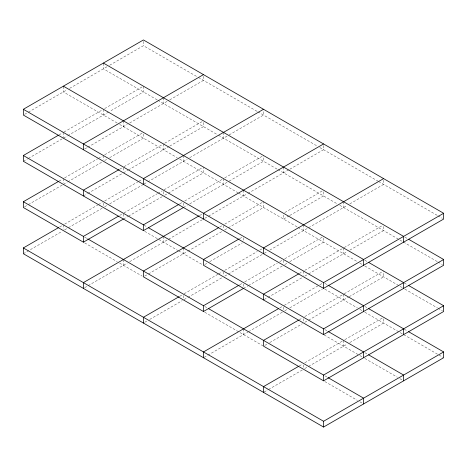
<?xml version="1.0" encoding="UTF-8"?>
<svg xmlns="http://www.w3.org/2000/svg" width="467" height="467" viewBox="0 0 467 467"><rect width="100%" height="100%" fill="white"/><g stroke="black" fill="none" stroke-linecap="round" stroke-linejoin="round"><path stroke-width="0.35" stroke-dasharray="2.33 1.75" d="M24.599 114.339L27.728 112.529M28.353 112.168L67.131 89.781M69.636 88.339L107.159 66.67M109.663 65.228L143.433 45.725L197.85 77.143M59 134.922L62.753 132.751M64.002 132.033L102.781 109.646M104.661 108.56L143.433 86.173L143.433 91.946L109.663 111.45M23.35 161.278L27.728 158.751M28.353 158.389L62.753 138.53M63.378 138.168L67.131 136.002M67.756 135.64L109.039 111.811M84.644 149.002L87.148 147.56M87.773 147.198L127.176 124.45M129.674 123.002L169.077 100.253M169.702 99.891L203.478 80.394L203.478 74.615M59 181.143L62.129 179.334M64.627 177.892L97.778 158.751M98.403 158.395L102.156 156.223M104.661 154.781L142.184 133.113M24.599 206.782L27.728 204.972M28.353 204.61L62.753 184.751M63.378 184.389L67.131 182.223M67.756 181.861L102.781 161.64M104.661 160.56L107.159 159.113M109.663 157.671L143.433 138.168L143.433 133.836M119.669 169.223L122.798 167.419M124.047 166.696L162.201 144.671M164.699 143.223L202.229 121.56M83.395 195.947L87.148 193.782M87.773 193.42L122.798 173.199M123.422 172.837L127.8 170.309M128.425 169.947L169.077 146.475M169.702 146.113L203.478 126.615L203.478 120.836M59.624 227.003L62.753 225.193M64.627 224.113L97.778 204.972M98.403 204.61L102.156 202.445M104.661 201.003L138.43 181.505M139.055 181.143L142.184 179.334M23.35 253.721L62.129 231.334M64.627 229.892L67.756 228.083M68.38 227.721L102.156 208.224M104.661 206.782L107.159 205.334M109.663 203.892L143.433 184.389M144.064 184.027L147.187 182.223M147.811 181.861L187.214 159.113M189.719 157.671L228.497 135.278M229.122 134.922L263.522 115.057L263.522 109.284M119.669 215.445L122.173 214.003M124.047 212.917L157.198 193.782M157.823 193.42L162.201 190.892M164.075 189.806L202.853 167.419M123.422 219.058L127.8 216.53M128.425 216.168L162.201 196.671M164.699 195.224L203.478 172.837L203.478 167.058M179.713 203.892L182.212 202.445M184.716 201.003L222.239 179.334M224.744 177.892L262.273 156.223M183.467 207.5L187.214 205.334M189.719 203.892L228.497 181.5M229.122 181.138L263.522 161.278L263.522 155.505M199.724 215.445L202.853 213.641M84.644 287.666L127.176 263.114M129.674 261.666L203.478 219.058M204.727 218.334L207.856 216.525M208.48 216.168L247.259 193.776M247.884 193.42L289.166 169.585M289.791 169.223L323.567 149.726L323.567 143.947M219.741 227.003L222.87 225.193M224.744 224.113L262.273 202.445M144.688 276.108L147.811 274.304M148.442 273.942L187.214 251.555M187.845 251.193L222.239 231.334M224.744 229.887L263.522 207.5L263.522 201.726M239.752 238.555L242.256 237.113M284.788 212.555L322.312 190.892M204.727 264.555L207.231 263.108M209.736 261.666L242.256 242.887M289.166 215.807L283.533 219.058L283.533 213.279M289.791 215.445L323.567 195.947L323.567 190.168M179.713 296.335L182.212 294.887M184.091 293.807L217.861 274.304M218.492 273.942L222.239 271.776M224.744 270.335L257.264 251.555M259.769 250.114L262.273 248.666M144.688 322.329L147.187 320.887M149.691 319.44L182.212 300.666M184.091 299.581L187.214 297.777M187.845 297.415L222.87 277.194M224.744 276.108L262.273 254.445M264.147 253.359L267.276 251.555M269.774 250.108L307.928 228.083M308.553 227.721L347.331 205.334M349.836 203.886L383.605 184.389L383.605 178.61M239.752 284.777L242.881 282.973M244.761 281.887L277.281 263.108M279.786 261.666L282.284 260.224M284.788 258.776L322.312 237.113M243.505 288.39L247.884 285.862M248.508 285.5L282.284 265.997M284.788 264.555L287.287 263.108M289.791 261.666L323.567 242.169L323.567 236.39M299.172 273.58L302.301 271.776M304.799 270.329L342.953 248.304M344.202 247.58L382.981 225.193M264.147 299.581L267.276 297.777M267.9 297.415L302.925 277.194M304.799 276.108L307.928 274.304M308.553 273.942L347.331 251.555M349.836 250.108L383.605 230.61L383.605 224.831M279.786 307.887L282.284 306.445M284.164 305.36L319.189 285.139M319.813 284.777L322.936 282.973M204.102 357.36L207.231 355.55M207.856 355.189L247.884 332.084M248.508 331.722L282.284 312.219M284.788 310.777L287.287 309.329M289.791 307.887L322.312 289.108M299.172 319.802L302.301 317.998M304.799 316.55L342.953 294.525M344.202 293.801L382.356 271.776M264.771 345.44L267.276 343.998M269.774 342.55L302.301 323.777M304.799 322.329L307.928 320.525M308.553 320.164L348.58 297.053M349.205 296.691L383.605 276.832L383.605 271.053M299.172 366.023L302.301 364.219M304.799 362.771L342.953 340.747M344.827 339.667L382.356 317.998M264.147 392.023L267.9 389.857M268.525 389.496L302.301 369.998M304.799 368.551L307.928 366.747M308.553 366.385L347.331 343.998M349.836 342.55L383.605 323.053L383.605 317.274M198.475 77.504L257.264 111.45M257.895 111.811L317.309 146.113M319.813 147.56L377.978 181.138M378.603 181.5L437.398 215.445M438.023 215.807L442.401 218.334M404.871 237.113L408 238.917M157.198 99.891L103.405 68.836L103.405 63.063M157.823 100.253L217.861 134.922M218.492 135.278L277.281 169.223M277.906 169.585L337.326 203.892M339.824 205.334L437.398 261.666M438.023 262.028L442.401 264.555M364.844 260.218L367.348 261.666M404.247 282.973L407.376 284.777M117.164 123.002L63.378 91.946L63.378 86.173M119.669 124.45L177.209 157.671M179.713 159.113L237.878 192.696M238.503 193.058L297.298 227.003M297.923 227.359L357.337 261.666M359.841 263.108L363.595 265.274M364.844 265.997L403.622 288.384M404.871 289.108L437.398 307.887M438.023 308.249L442.401 310.777M324.816 283.329L327.314 284.777M364.844 306.44L367.348 307.887M404.247 329.194L407.376 330.998M324.816 289.108L357.337 307.887M359.841 309.329L362.339 310.777M364.844 312.219L443.025 357.36M144.064 225.193L147.187 227.003M324.816 329.55L327.314 330.998M364.844 352.661L367.973 354.471M144.688 231.334L177.834 250.475M178.458 250.832L202.853 264.917M324.191 334.967L359.216 355.189M359.841 355.55L363.595 357.716M364.844 358.44L397.364 377.219M399.869 378.661L403.622 380.827M84.644 237.113L87.148 238.555M204.727 306.445L207.231 307.887M324.816 375.772L327.314 377.219M84.644 242.887L117.164 261.666M119.669 263.114L142.184 276.108M204.727 312.219L262.898 345.802M324.816 381.551L357.337 400.33M359.841 401.772L363.595 403.937M343.578 201.721L343.578 207.5M343.578 247.942L343.578 253.721M343.578 294.163L343.578 299.942M343.578 340.385L343.578 346.164M303.55 224.831L303.55 230.61M303.55 271.053L303.55 275.39M303.55 318.722L303.55 322.329M303.55 364.943L303.55 368.551M283.533 167.058L283.533 172.837M283.533 260.224L283.533 263.832M283.533 307.163L283.533 310.053M243.505 190.168L243.505 195.947M243.505 237.831L243.505 241.445M243.505 284.053L243.505 286.942M243.505 328.832L243.505 334.611M223.495 132.389L223.495 138.168M223.495 178.61L223.495 184.389M223.495 225.555L223.495 229.169M223.495 271.776L223.495 275.39M183.467 155.499L183.467 161.278M183.467 203.168L183.467 206.776M183.467 247.942L183.467 253.721M183.467 295.611L183.467 299.219M163.45 97.726L163.45 103.505M163.45 143.947L163.45 149.726M163.45 191.61L163.45 195.224M163.45 236.39L163.45 242.169M143.433 41.394L143.433 45.725M123.422 120.836L123.422 126.615M123.422 167.781L123.422 171.389M123.422 214.003L123.422 217.61M123.422 259.5L123.422 265.279M103.405 109.284L103.405 115.057M103.405 155.505L103.405 159.837M103.405 203.168L103.405 206.782M63.378 132.394L63.378 137.45M63.378 178.616L63.378 182.947M63.378 224.837L63.378 229.169"/><path stroke-width="0.7" d="M23.35 109.284L143.433 39.952L443.65 213.279L443.65 219.058L323.567 288.384L23.35 115.057L23.35 109.284L323.567 282.611L443.65 213.279M183.467 207.5L143.433 230.61L23.35 161.278L23.35 155.505L58.375 135.278M203.478 74.615L83.395 143.947L83.395 149.726M123.422 219.058L83.395 242.169L23.35 207.5L23.35 201.726L58.375 181.5M119.044 169.585L83.395 190.168L83.395 195.947M408.625 331.722L443.65 351.943L443.65 357.716L323.567 427.048L23.35 253.721L23.35 247.942L58.375 227.721M263.522 109.284L143.433 178.61L143.433 184.389M23.35 201.726L83.395 236.39L118.42 216.168M23.35 155.505L143.433 224.831L179.089 204.248M199.1 215.807L83.395 282.611L83.395 288.39M323.567 143.947L203.478 213.279L203.478 219.058M218.492 227.721L143.433 271.053L143.433 276.832L203.478 311.495L243.505 288.39M239.127 238.917L203.478 259.5L203.478 265.274L323.567 334.606L443.65 265.274L443.65 259.5L408.625 239.279M179.089 296.691L143.433 317.274L143.433 323.053M383.605 178.61L263.522 247.942L263.522 253.721M87.773 238.917L203.478 305.722L239.127 285.139M298.547 273.942L263.522 294.163L263.522 299.942M278.53 308.611L203.478 351.943L203.478 357.716M298.547 320.164L263.522 340.385L263.522 346.164L323.567 380.827L443.65 311.495L443.65 305.722L408.625 285.5M148.442 227.721L323.567 328.832L443.65 259.5M298.547 366.385L263.522 386.606L263.522 392.385M208.48 308.611L323.567 375.054L443.65 305.722M23.35 247.942L323.567 421.275L443.65 351.943M103.405 63.063L403.622 236.39L403.622 242.163M63.378 86.173L363.595 259.5L363.595 265.274M368.597 262.39L403.622 282.611L403.622 288.384M327.945 285.139L363.595 305.722L363.595 311.495M368.597 308.611L403.622 328.832L403.622 334.606M327.945 331.36L363.595 351.943L363.595 357.716M368.597 354.832L403.622 375.054L403.622 380.827M327.945 377.581L363.595 398.164L363.595 403.937M323.567 282.611L323.567 288.384M323.567 328.832L323.567 334.606M323.567 375.054L323.567 380.827M323.567 421.275L323.567 427.048M203.478 305.722L203.478 311.495M143.433 224.831L143.433 230.61M83.395 236.39L83.395 242.169"/></g></svg>
